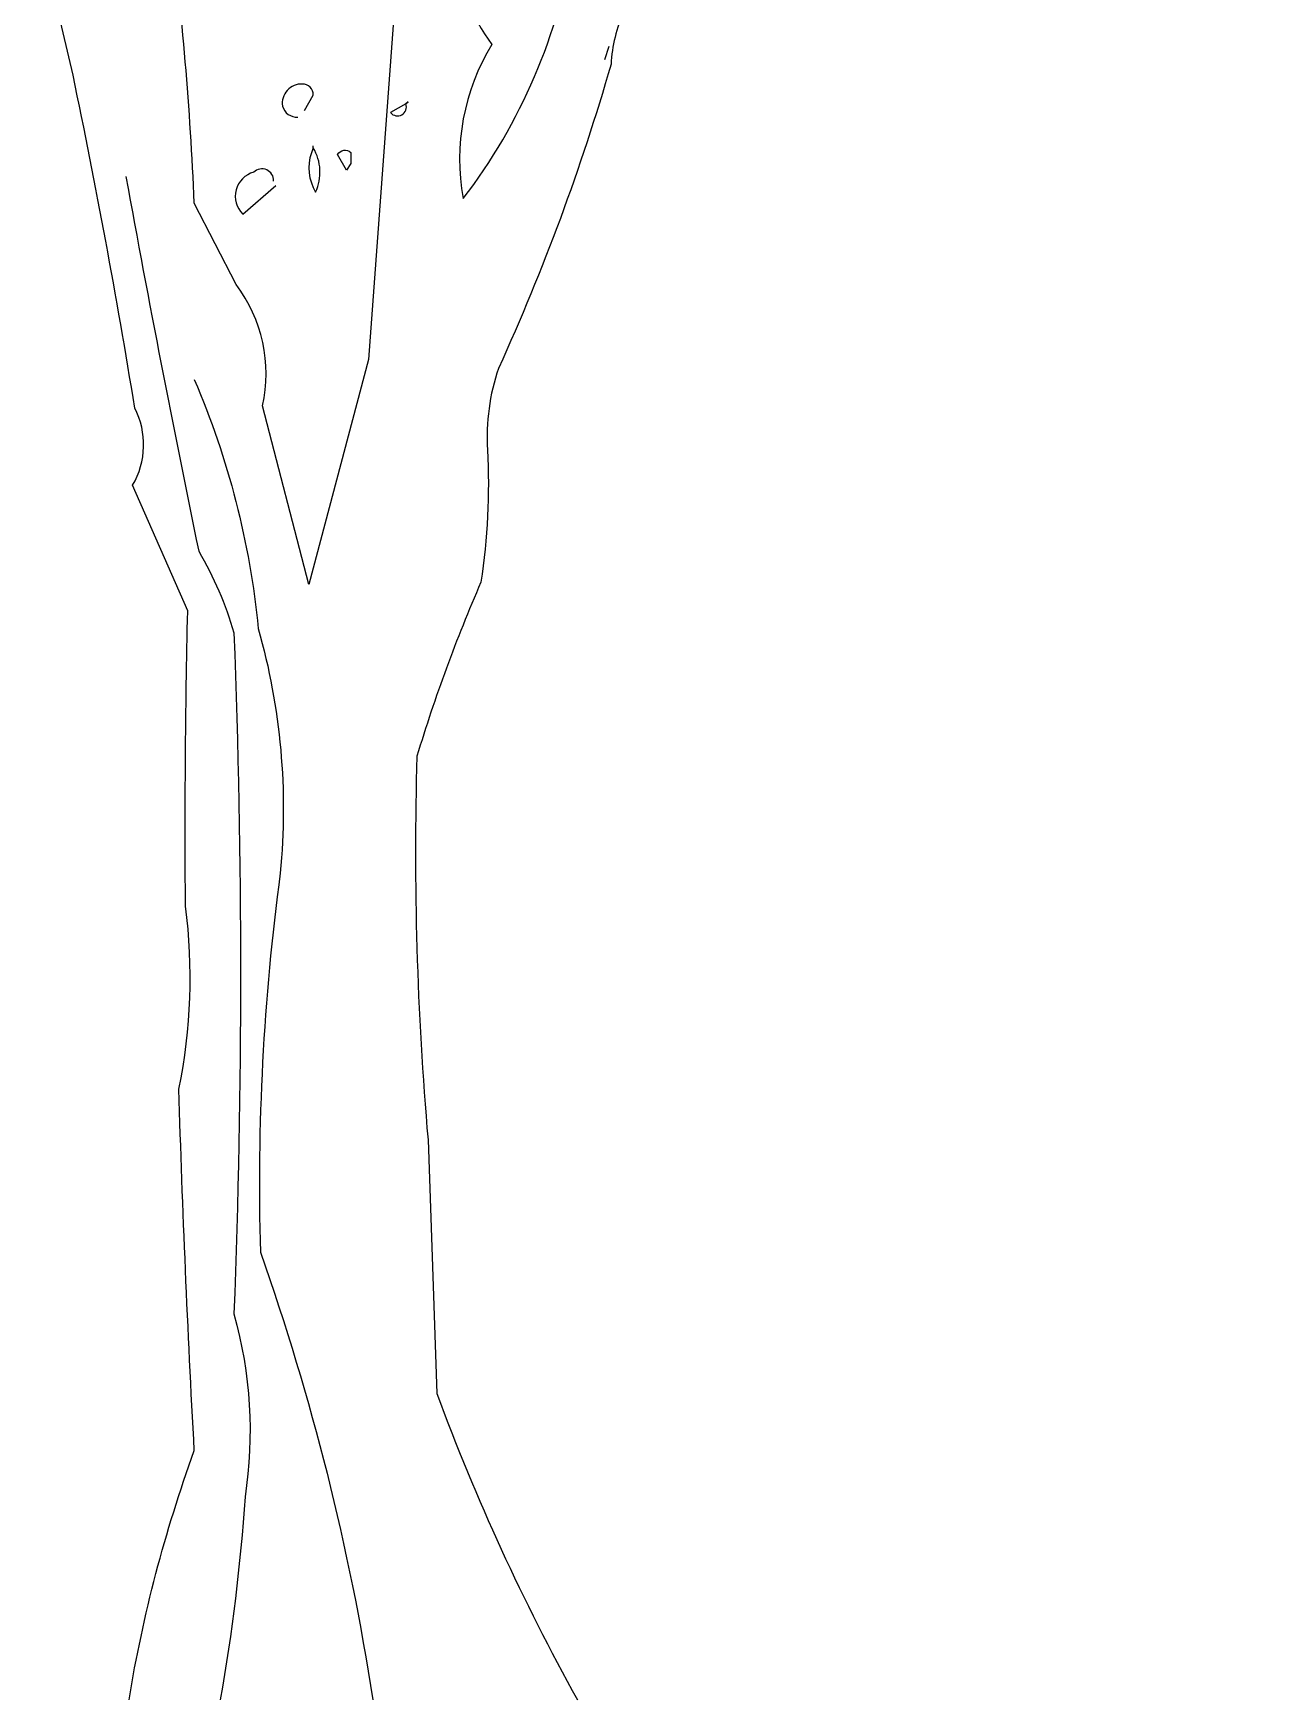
# Model space of a CAD drawing. Header units: millimetres. Extents: x 61831 to 121408, y 302 to 24841.
# Drawn here: x 78833 to 80109, y 3258 to 4971 of the extents above; entities that cross this region are included whole.
import ezdxf

# ---------------------------------------------------------------- set-up
doc = ezdxf.new("R2010")
doc.units = ezdxf.units.MM

# ---------------------------------------------------------------- blocks, each defined once
blk = doc.blocks.new('A$C700F2951')
at = {"color": 35}
for points in [[(1658.5, 1745.1), (1631.3, 1377.9), (1570.1, 1146.8), (1522.5, 1330.3, 0.219635), (1495.3, 1455), (1452.3, 1538.8, 0.021927), (1427.3, 1828.9, -0.158203)], [(2256.8, 2508.8), (2179.7, 2400, -0.103516), (2118.6, 2372.9, -0.263885), (2177.5, 2474.8, 0.184021), (2206.9, 2570, -0.641693), (2200.1, 2597.2, 0.359894), (2163.9, 2563.2, -0.041519), (1971.2, 2447.6, 0.142288), (1837.5, 2295.8, -0.330444), (1823.9, 2216.5, -0.018387), (1749.1, 1892.4, 0.308121), (1728.7, 1799.5, 0.186462), (1758.2, 1702, 0.184647), (1728.7, 1543.4, 0.124985), (1842.1, 1808.5, -0.090317), (1876.1, 1960.4, -0.081436), (2007.5, 2211.9, 0.012741), (2138.9, 2350.2), (2141.2, 2352.5)], [(2562.8, 2375.1, 0.087677), (2329.3, 2284.5, 0.246613), (2277.2, 2266.3, -0.059418), (2159.3, 2173.4, 0.132263), (2027.9, 1992.1, 0.073013), (1894.2, 1736, 0.098373), (1880.6, 1681.6, -0.036575), (1765, 1368.9, 0.099014), (1753.7, 1285, -0.049866), (1746.9, 1149, 0.029373), (1681.1, 970, 0.029037), (1692.5, 575.6), (1701.5, 315, 0.037946), (1846, 0)], [(1385.2, 0, -0.046399), (1452.3, 256.1, -0.006073), (1436.4, 627.8, 0.083801), (1443.2, 815.9, -0.007568), (1445.5, 1119.6), (1388.8, 1248.7, 0.257843), (1391.1, 1328.1, 0.011612), (1327.6, 1670.3), (1286.8, 1844.8)], [(1382, 1566, 0.005661), (1456.8, 1180.8, -0.062256), (1493, 1096.9, -0.019409), (1493, 396.6, -0.107346), (1504.4, 208.5, -0.026606), (1479, 0, -0.016046)], [(1452.3, 1357.5, -0.076859), (1518, 1101.4, -0.093506), (1540.6, 849.9, 0.040573), (1520.2, 460.1, -0.046818), (1635.7, 0)]]:
    blk.add_lwpolyline(points, format="xyb", dxfattribs=at)
at = {"color": 74}
blk.add_lwpolyline([(1878.3, 1699.7), (1873.8, 1686.2)], dxfattribs=at)
for points in [[(1565.6, 1634), (1574.6, 1649.9, 0.4142), (1563.3, 1661.2, 0.475433), (1542.9, 1638.6, 0.355026), (1558.8, 1627.2)], [(1669.8, 1640.8), (1654, 1631.8, 0.831802), (1669.8, 1640.8), (1672.1, 1643.1), (1669.8, 1640.8)], [(1574.6, 1595.5, 0.222214), (1574.6, 1554.7), (1576.9, 1550.2, 0.249405), (1574.6, 1595.5), (1574.6, 1597.8)], [(1608.6, 1572.8), (1599.6, 1588.7, -0.489075), (1613.2, 1591), (1613.2, 1579.6), (1608.6, 1572.8)], [(1533.8, 1561.5, 0.680847), (1513.4, 1570.6, 0.580322), (1502.1, 1527.5), (1536.1, 1557)]]:
    blk.add_lwpolyline(points, format="xyb", dxfattribs=at)

msp = doc.modelspace()

# ---------------------------------------------------------------- block references
msp.add_blockref('A$C700F2951', (77546.4, 3257.8))

doc.saveas('drawing.dxf')
